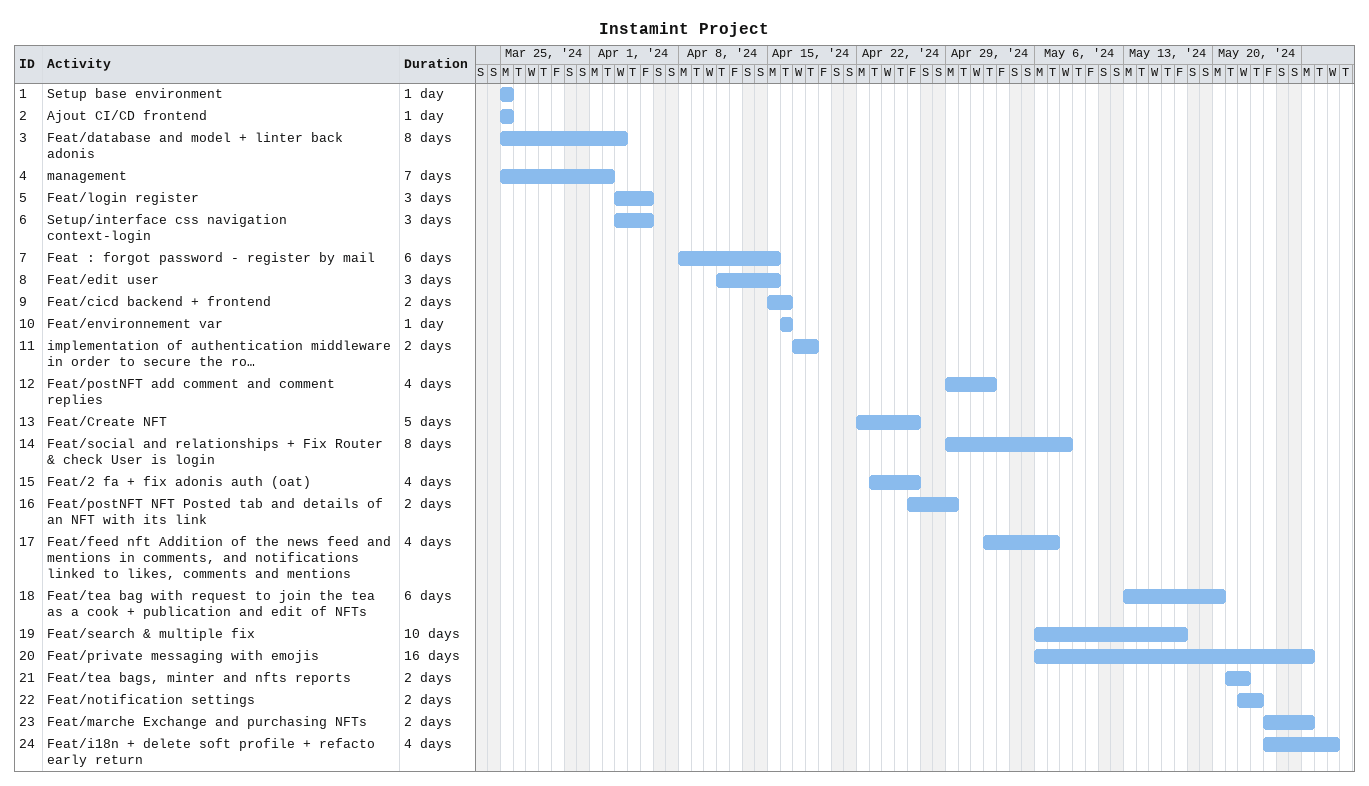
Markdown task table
Instamint Project

| ID | Task | Duration | Start | Finish |
|---|---|---|---|---|
| 1 | Setup base environment | 1d | 2024-03-25 | 2024-03-25 |
| 2 | Ajout CI/CD frontend | 1d | 2024-03-25 | 2024-03-25 |
| 3 | Feat/database and model + linter back adonis | 8d | 2024-03-25 | 2024-04-03 |
| 4 | management | 7d | 2024-03-25 | 2024-04-02 |
| 5 | Feat/login register | 3d | 2024-04-03 | 2024-04-05 |
| 6 | Setup/interface css navigation context-login | 3d | 2024-04-03 | 2024-04-05 |
| 7 | Feat : forgot password - register by mail | 6d | 2024-04-08 | 2024-04-15 |
| 8 | Feat/edit user | 3d | 2024-04-11 | 2024-04-15 |
| 9 | Feat/cicd backend + frontend | 2d | 2024-04-15 | 2024-04-16 |
| 10 | Feat/environnement var | 1d | 2024-04-16 | 2024-04-16 |
| 11 | implementation of authentication middleware in order to secure the ro… | 2d | 2024-04-17 | 2024-04-18 |
| 12 | Feat/postNFT add comment and comment replies | 4d | 2024-04-29 | 2024-05-02 |
| 13 | Feat/Create NFT | 5d | 2024-04-22 | 2024-04-26 |
| 14 | Feat/social and relationships + Fix Router & check User is login | 8d | 2024-04-29 | 2024-05-08 |
| 15 | Feat/2 fa + fix adonis auth (oat) | 4d | 2024-04-23 | 2024-04-26 |
| 16 | Feat/postNFT NFT Posted tab and details of an NFT with its link | 2d | 2024-04-26 | 2024-04-29 |
| 17 | Feat/feed nft Addition of the news feed and mentions in comments, and notifications linked to likes, comments and mentions | 4d | 2024-05-02 | 2024-05-07 |
| 18 | Feat/tea bag with request to join the tea as a cook + publication and edit of NFTs | 6d | 2024-05-13 | 2024-05-20 |
| 19 | Feat/search & multiple fix | 10d | 2024-05-06 | 2024-05-17 |
| 20 | Feat/private messaging with emojis | 16d | 2024-05-06 | 2024-05-27 |
| 21 | Feat/tea bags, minter and nfts reports | 2d | 2024-05-21 | 2024-05-22 |
| 22 | Feat/notification settings | 2d | 2024-05-22 | 2024-05-23 |
| 23 | Feat/marche Exchange and purchasing NFTs | 2d | 2024-05-24 | 2024-05-27 |
| 24 | Feat/i18n + delete soft profile + refacto early return | 4d | 2024-05-24 | 2024-05-29 |
